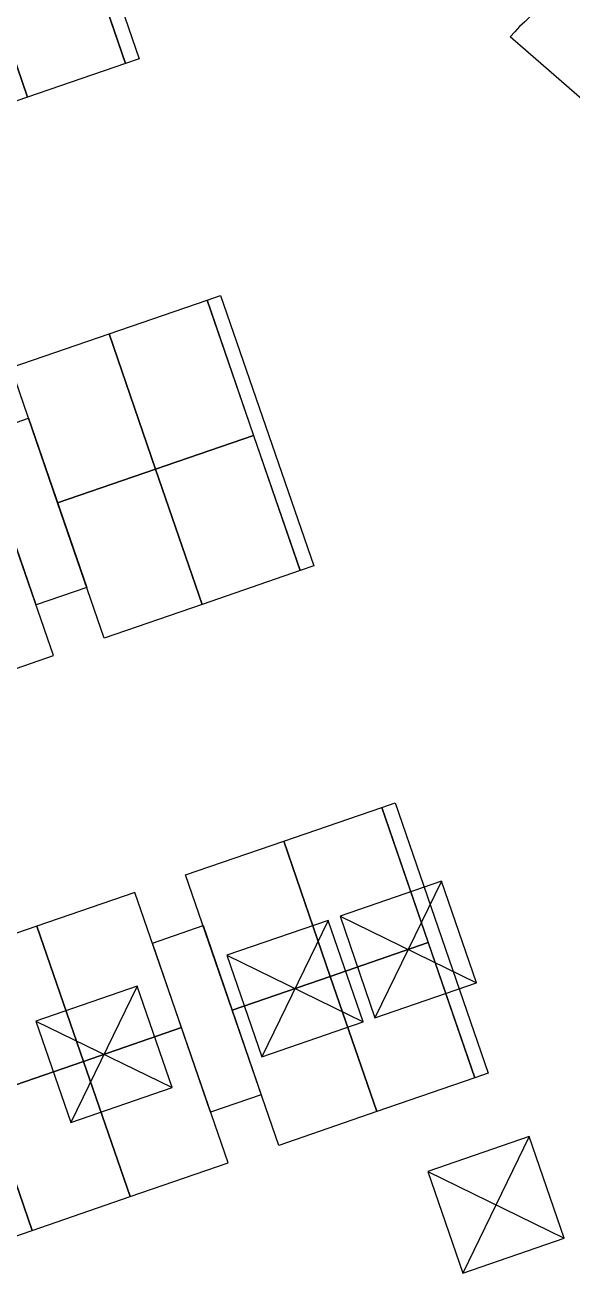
# Model space of a CAD drawing. Extents: x 809431 to 809707, y 818703 to 819368.
# Drawn here: x 809652.13 to 809655.19, y 818737.04 to 818744.02 of the extents above; entities that cross this region are included whole.
import ezdxf

# ---------------------------------------------------------------- set-up
doc = ezdxf.new("R2010")
doc.units = 0
for name, color, linetype in [('Fix Furn', 7, 'Continuous'), ('MAJ322__', 7, 'Continuous'), ('MAJ430_B', 7, 'Continuous'), ('MAJ430_R', 7, 'Continuous'), ('MAJ724__', 7, 'Continuous')]:
    doc.layers.add(name, color=color, linetype=linetype)

# ---------------------------------------------------------------- blocks, each defined once
blk = doc.blocks.new('2x5-Seater')
at = {"layer": 'Fix Furn'}
for points in [[(238.6829, 161.455), (238.6829, 161.375), (237.0829, 161.375), (237.0829, 161.455)], [(237.8829, 161.375), (237.8829, 160.795), (237.0829, 160.795), (237.0829, 161.375)], [(238.6829, 161.375), (238.6829, 160.795), (237.8829, 160.795), (237.8829, 161.375)], [(237.8829, 160.795), (237.8829, 160.215), (237.0829, 160.215), (237.0829, 160.795)], [(238.6829, 160.795), (238.6829, 160.215), (237.8829, 160.215), (237.8829, 160.795)], [(238.3829, 159.915), (237.3829, 159.915), (237.3829, 160.215), (238.3829, 160.215)], [(237.8829, 159.335), (237.8829, 159.915), (237.0829, 159.915), (237.0829, 159.335)], [(238.6829, 159.335), (238.6829, 159.915), (237.8829, 159.915), (237.8829, 159.335)], [(237.8829, 158.755), (237.8829, 159.335), (237.0829, 159.335), (237.0829, 158.755)], [(238.6829, 158.755), (238.6829, 159.335), (237.8829, 159.335), (237.8829, 158.755)], [(237.8829, 158.175), (237.8829, 158.755), (237.0829, 158.755), (237.0829, 158.175)], [(238.6829, 158.175), (238.6829, 158.755), (237.8829, 158.755), (237.8829, 158.175)], [(238.6829, 158.095), (238.6829, 158.175), (237.0829, 158.175), (237.0829, 158.095)]]:
    blk.add_lwpolyline(points, close=True, dxfattribs=at)

msp = doc.modelspace()

# ---------------------------------------------------------------- linework, layer by layer
at = {"layer": 'MAJ322__'}
msp.add_line((809655.7459, 818743.1662), (809654.8402, 818743.9535), dxfattribs=at)
msp.add_arc((809655.7459, 818743.1662), 1.2, 109, 139, dxfattribs=at)
at = {"layer": 'MAJ430_B'}
for p, q in [((809654.4564, 818739.2321), (809654.0845, 818738.4694)), ((809653.8891, 818739.0367), (809654.6518, 818738.6647)), ((809653.8229, 818739.0139), (809653.451, 818738.2513)), ((809653.2556, 818738.8186), (809654.0183, 818738.4466)), ((809654.948, 818737.8043), (809654.5761, 818737.0417)), ((809654.3807, 818737.609), (809655.1434, 818737.237))]:
    msp.add_line(p, q, dxfattribs=at)
for points in [[(809654.0845, 818738.4694), (809654.6518, 818738.6647), (809654.4564, 818739.2321), (809653.8891, 818739.0367)], [(809653.451, 818738.2513), (809654.0183, 818738.4466), (809653.8229, 818739.0139), (809653.2556, 818738.8186)], [(809654.5761, 818737.0417), (809655.1434, 818737.237), (809654.948, 818737.8043), (809654.3807, 818737.609)]]:
    msp.add_lwpolyline(points, close=True, dxfattribs=at)
at = {"layer": 'MAJ430_R'}
for p, q in [((809652.7545, 818738.646), (809652.3825, 818737.8834)), ((809652.1872, 818738.4507), (809652.9498, 818738.0787))]:
    msp.add_line(p, q, dxfattribs=at)
msp.add_lwpolyline([(809652.3825, 818737.8834), (809652.9498, 818738.0787), (809652.7545, 818738.646), (809652.1872, 818738.4507)], close=True, dxfattribs=at)

# ---------------------------------------------------------------- block references
at = {"layer": 'MAJ724__', "rotation": -71.0001098042651}
for p in [(809422.3992, 818916.947), (809423.3759, 818914.1105), (809424.3527, 818911.2739)]:
    msp.add_blockref('2x5-Seater', p, dxfattribs=at)

doc.saveas('drawing.dxf')
